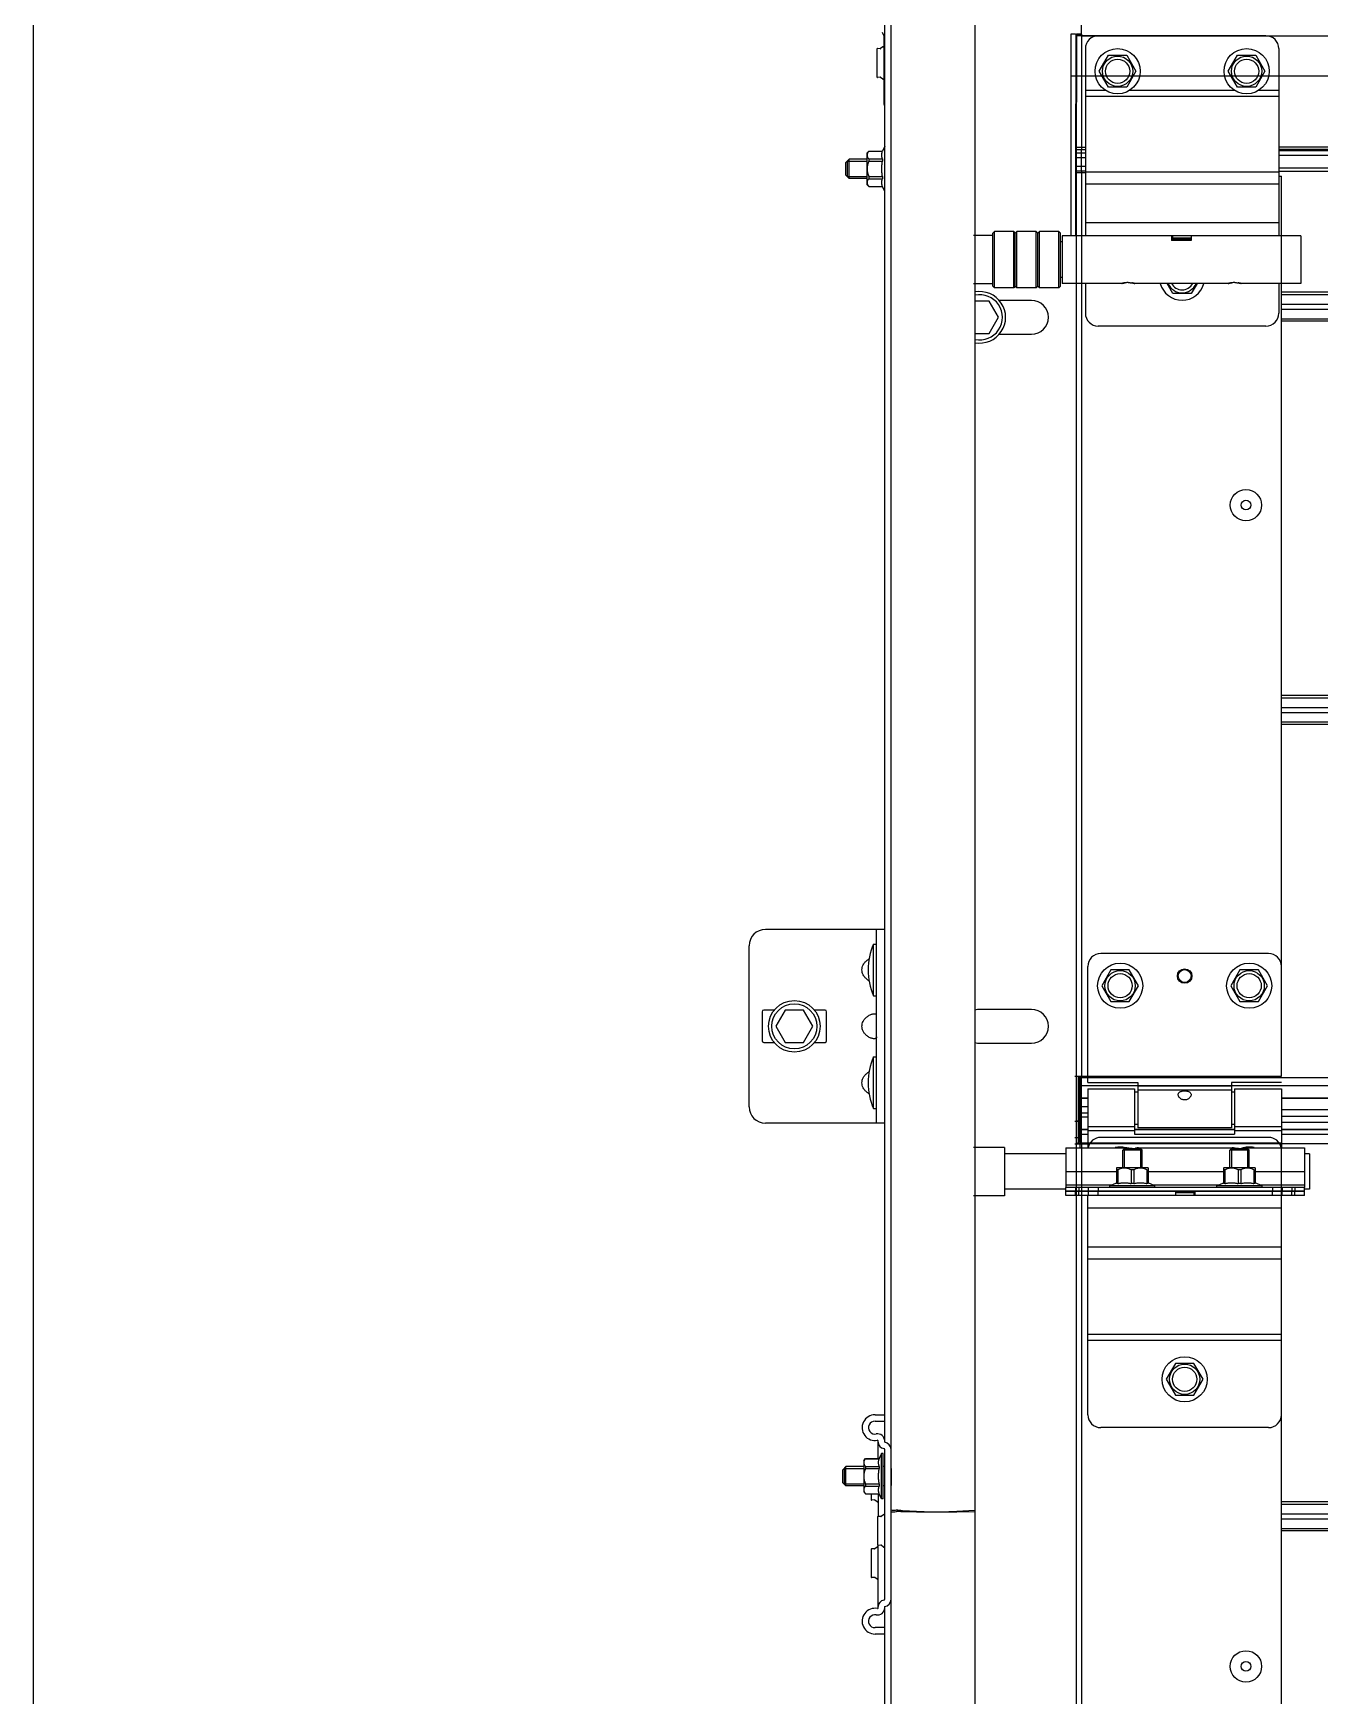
# Model space of a CAD drawing. Header units: millimetres. Extents: x 21899 to 38731, y -5425 to 3612.
# Drawn here: x 30976 to 31375, y -3323 to -2807 of the extents above; entities that cross this region are included whole.
import ezdxf

# ---------------------------------------------------------------- set-up
doc = ezdxf.new("R2010")
doc.units = ezdxf.units.MM

msp = doc.modelspace()

# ---------------------------------------------------------------- linework, layer by layer
at = {"color": 7, "linetype": 'Continuous'}
for p, q in [((30976.43, -2487.45), (30976.43, -4530.44)), ((31301.4, -2807.47), (31301.4, -2790.56)), ((31240.4, -3243.99), (31240.4, -2795.66)), ((31242.4, -5410.47), (31242.4, -2795.66)), ((31268.4, -2795.66), (31268.4, -5293.02)), ((31240.4, -2808.47), (31239.71, -2806.92)), ((31299.61, -2807.47), (31298.11, -2807.47)), ((31298.11, -2807.47), (31298.11, -2869.97)), ((31299.63, -2807.47), (31299.61, -2850.46)), ((31299.9, -2807.47), (31301.4, -2807.47)), ((31299.9, -2871.77), (31299.9, -2807.47)), ((31237.98, -2812.14), (31237.98, -2820.7)), ((31239, -2812.01), (31238.2, -2811.94)), ((31239.86, -2811.42), (31239.14, -2811.97)), ((31306.91, -2818.97), (31309.76, -2814.03)), ((31309.76, -2823.9), (31306.91, -2818.97)), ((31309.76, -2814.03), (31315.46, -2814.03)), ((31315.46, -2814.03), (31318.31, -2818.97)), ((31318.31, -2818.97), (31315.46, -2823.9)), ((31346.91, -2818.97), (31349.76, -2814.03)), ((31349.76, -2823.9), (31346.91, -2818.97)), ((31349.76, -2814.03), (31355.46, -2814.03)), ((31355.46, -2814.03), (31358.31, -2818.97)), ((31358.31, -2818.97), (31355.46, -2823.9)), ((31239, -2820.83), (31238.2, -2820.9)), ((31239.86, -2821.42), (31239.14, -2820.87)), ((32536.68, -2820.47), (31298.11, -2820.47)), ((31315.46, -2823.9), (31309.76, -2823.9)), ((31355.46, -2823.9), (31349.76, -2823.9)), ((31439.4, -2820.47), (31362.61, -2820.47)), ((31240.4, -2828.96), (31240.18, -2828.96)), ((31234.9, -2844.34), (31235.47, -2843.77)), ((31234.9, -2844.34), (31234.9, -2854.1)), ((31235.47, -2843.77), (31235.47, -2843.78)), ((31235.47, -2843.77), (31239.71, -2843.77)), ((31235.47, -2843.78), (31239.71, -2843.78)), ((31240.4, -2842.22), (31239.71, -2843.77)), ((31239.71, -2843.77), (31239.71, -2843.78)), ((31301.4, -2849.97), (31301.4, -2843.26)), ((31229.4, -2846.22), (31228.4, -2847.22)), ((31228.4, -2851.22), (31228.4, -2847.22)), ((31228.8, -2846.82), (31228.8, -2851.62)), ((31229.4, -2852.22), (31229.4, -2846.22)), ((31234.9, -2846.22), (31229.4, -2846.22)), ((31235.47, -2846.15), (31235.47, -2846.85)), ((31235.47, -2846.15), (31239.71, -2846.15)), ((31235.47, -2846.85), (31239.71, -2846.85)), ((31239.71, -2846.15), (31239.71, -2846.85)), ((31302.61, -2849.97), (31300.11, -2849.97)), ((31362.61, -2849.97), (31439.4, -2849.97)), ((31229.4, -2852.22), (31228.4, -2851.22)), ((31234.9, -2852.22), (31229.4, -2852.22)), ((31234.9, -2854.1), (31235.47, -2854.67)), ((31235.47, -2851.59), (31235.47, -2852.28)), ((31235.47, -2851.59), (31239.71, -2851.59)), ((31235.47, -2852.28), (31239.71, -2852.28)), ((31235.47, -2854.65), (31235.47, -2854.67)), ((31235.47, -2854.65), (31239.71, -2854.65)), ((31235.47, -2854.67), (31239.71, -2854.67)), ((31239.71, -2851.59), (31239.71, -2852.28)), ((31239.71, -2854.65), (31239.71, -2854.67)), ((31240.4, -2856.22), (31239.71, -2854.67)), ((31302.61, -2850.46), (31299.61, -2850.46)), ((31362.61, -2851.47), (31363.4, -2851.47)), ((31363.4, -2871.77), (31363.4, -2851.47)), ((31273.9, -2869.87), (31267.9, -2869.87)), ((31274.4, -2868.62), (31273.9, -2869.12)), ((31273.9, -2885.62), (31273.9, -2869.12)), ((31280.4, -2868.62), (31274.4, -2868.62)), ((31274.4, -2886.12), (31274.4, -2868.62)), ((31280.9, -2869.12), (31280.4, -2868.62)), ((31280.4, -2886.12), (31280.4, -2868.62)), ((31281.4, -2868.62), (31280.9, -2869.12)), ((31280.9, -2885.62), (31280.9, -2869.12)), ((31287.4, -2868.62), (31281.4, -2868.62)), ((31281.4, -2886.12), (31281.4, -2868.62)), ((31287.9, -2869.12), (31287.4, -2868.62)), ((31287.4, -2886.12), (31287.4, -2868.62)), ((31288.4, -2868.62), (31287.9, -2869.12)), ((31287.9, -2885.62), (31287.9, -2869.12)), ((31294.4, -2868.62), (31288.4, -2868.62)), ((31288.4, -2886.12), (31288.4, -2868.62)), ((31294.9, -2869.12), (31294.4, -2868.62)), ((31294.4, -2886.12), (31294.4, -2868.62)), ((31294.9, -2885.62), (31294.9, -2869.12)), ((31295.41, -2871.87), (31294.9, -2871.87)), ((31335.46, -2871.27), (31329.36, -2871.27)), ((31273.9, -2884.87), (31267.9, -2884.87)), ((31274.4, -2886.12), (31273.9, -2885.62)), ((31280.4, -2886.12), (31274.4, -2886.12)), ((31280.9, -2885.62), (31280.4, -2886.12)), ((31281.4, -2886.12), (31280.9, -2885.62)), ((31287.4, -2886.12), (31281.4, -2886.12)), ((31287.9, -2885.62), (31287.4, -2886.12)), ((31288.4, -2886.12), (31287.9, -2885.62)), ((31294.4, -2886.12), (31288.4, -2886.12)), ((31294.9, -2885.62), (31294.4, -2886.12)), ((31295.41, -2882.87), (31294.9, -2882.87)), ((31329.76, -2887.9), (31327.95, -2884.77)), ((31337.27, -2884.77), (31335.46, -2887.9)), ((31272.78, -2890.26), (31268.4, -2890.26)), ((31275.67, -2895.26), (31272.78, -2890.26)), ((31285.9, -2890.01), (31275.93, -2890.01)), ((31335.46, -2887.9), (31329.76, -2887.9)), ((31272.78, -2900.26), (31275.67, -2895.26)), ((31268.4, -2900.26), (31272.78, -2900.26)), ((31275.93, -2900.51), (31285.9, -2900.51)), ((31240.4, -3085.05), (31203.4, -3085.05)), ((31237.9, -3145.05), (31237.9, -3085.05)), ((31198.4, -3140.05), (31198.4, -3090.05)), ((31236.9, -3105.55), (31236.9, -3089.55)), ((31236.9, -3089.55), (31237.9, -3089.55)), ((31303.4, -3132.47), (31303.4, -3096.47)), ((31359.4, -3092.47), (31307.4, -3092.47)), ((31310.55, -3097.53), (31307.7, -3102.47)), ((31307.7, -3102.47), (31310.55, -3107.4)), ((31316.25, -3097.53), (31310.55, -3097.53)), ((31319.1, -3102.47), (31316.25, -3097.53)), ((31316.25, -3107.4), (31319.1, -3102.47)), ((31350.55, -3097.53), (31347.7, -3102.47)), ((31347.7, -3102.47), (31350.55, -3107.4)), ((31356.25, -3097.53), (31350.55, -3097.53)), ((31359.1, -3102.47), (31356.25, -3097.53)), ((31356.25, -3107.4), (31359.1, -3102.47)), ((31236.9, -3105.55), (31237.9, -3105.55)), ((31310.55, -3107.4), (31316.25, -3107.4)), ((31350.55, -3107.4), (31356.25, -3107.4)), ((31202.4, -3110.55), (31202.4, -3119.55)), ((31206.15, -3110.05), (31202.9, -3110.05)), ((31209.51, -3110.05), (31206.62, -3115.05)), ((31215.28, -3110.05), (31209.51, -3110.05)), ((31218.17, -3115.05), (31215.28, -3110.05)), ((31221.9, -3110.05), (31218.64, -3110.05)), ((31222.4, -3119.55), (31222.4, -3110.55)), ((31285.9, -3109.8), (31269.9, -3109.8)), ((31206.62, -3115.05), (31209.51, -3120.05)), ((31215.28, -3120.05), (31218.17, -3115.05)), ((31202.9, -3120.05), (31206.15, -3120.05)), ((31209.51, -3120.05), (31215.28, -3120.05)), ((31218.64, -3120.05), (31221.9, -3120.05)), ((31269.9, -3120.3), (31285.9, -3120.3)), ((31236.9, -3140.55), (31236.9, -3124.55)), ((31236.9, -3124.55), (31237.9, -3124.55)), ((31299.4, -3130.47), (31303.4, -3130.47)), ((31300.9, -3151.1), (31300.9, -3130.47)), ((31300.9, -3130.47), (31300.9, -3151.1)), ((31301.4, -3151.23), (31301.4, -3130.47)), ((31301.4, -3151.23), (31301.4, -3130.47)), ((31301.4, -3151.47), (31301.4, -3130.47)), ((31303.4, -3132.47), (31318.9, -3132.47)), ((31318.9, -3132.47), (31318.9, -3146.47)), ((31347.9, -3132.47), (31347.9, -3146.47)), ((31363.4, -3132.47), (31347.9, -3132.47)), ((31303.4, -3137.42), (31301.4, -3137.42)), ((31303.4, -3134.47), (31303.4, -3152.67)), ((31303.4, -3134.47), (31317.9, -3134.47)), ((31317.9, -3134.47), (31317.9, -3148.47)), ((31318.9, -3135.47), (31317.9, -3135.47)), ((31348.9, -3135.47), (31347.9, -3135.47)), ((31348.9, -3134.47), (31348.9, -3148.47)), ((31348.9, -3134.47), (31363.4, -3134.47)), ((31363.4, -3134.47), (31363.4, -3152.67)), ((31441.09, -3137.42), (31363.4, -3137.42)), ((31236.9, -3140.55), (31237.9, -3140.55)), ((31303.4, -3141.97), (31301.4, -3141.97)), ((31441.09, -3142.97), (31363.4, -3142.97)), ((31240.4, -3145.05), (31203.4, -3145.05)), ((31299.4, -3144.47), (31300.4, -3144.47)), ((31300.9, -3144.47), (31299.9, -3144.47)), ((31300.9, -3144.47), (31299.9, -3144.47)), ((31303.4, -3147.05), (31301.4, -3147.05)), ((31318.9, -3145.47), (31317.9, -3145.47)), ((31348.9, -3147.05), (31317.9, -3147.05)), ((31317.9, -3148.47), (31348.9, -3148.47)), ((31347.9, -3146.47), (31318.9, -3146.47)), ((31348.9, -3145.47), (31347.9, -3145.47)), ((31441.09, -3147.05), (31363.4, -3147.05)), ((31277.6, -3152.57), (31267.9, -3152.57)), ((31277.6, -3152.57), (31277.6, -3167.57)), ((31299.4, -3149.47), (31300.4, -3149.47)), ((31299.4, -3151.47), (31303.4, -3151.47)), ((31363.4, -3151.23), (31301.4, -3151.23)), ((31363.4, -3151.23), (31301.4, -3151.23)), ((31314.2, -3153.47), (31314.55, -3153.11)), ((31314.2, -3158.97), (31314.2, -3153.47)), ((31320.2, -3153.47), (31314.2, -3153.47)), ((31319.84, -3153.11), (31314.55, -3153.11)), ((31320.2, -3153.47), (31319.84, -3153.11)), ((31320.2, -3158.97), (31320.2, -3153.47)), ((31347.4, -3153.47), (31347.75, -3153.11)), ((31347.4, -3158.97), (31347.4, -3153.47)), ((31353.4, -3153.47), (31347.4, -3153.47)), ((31353.04, -3153.11), (31347.75, -3153.11)), ((31353.4, -3153.47), (31353.04, -3153.11)), ((31353.4, -3158.97), (31353.4, -3153.47)), ((31363.4, -3151.23), (31363.4, -3151.47)), ((31363.4, -3151.23), (31363.4, -3151.47)), ((31296.6, -3154.57), (31277.6, -3154.57)), ((31312.32, -3158.97), (31312.28, -3159)), ((31312.29, -3159), (31312.29, -3163.79)), ((31322.08, -3158.97), (31312.32, -3158.97)), ((31322.08, -3158.97), (31322.11, -3159)), ((31322.1, -3159), (31322.1, -3163.79)), ((31345.52, -3158.97), (31345.48, -3159)), ((31345.49, -3159), (31345.49, -3163.79)), ((31355.28, -3158.97), (31345.52, -3158.97)), ((31355.28, -3158.97), (31355.31, -3159)), ((31355.3, -3159), (31355.3, -3163.79)), ((31372.1, -3154.57), (31370.6, -3154.57)), ((31372.1, -3154.57), (31372.1, -3165.57)), ((31310.2, -3164.47), (31312.29, -3163.55)), ((31310.2, -3164.97), (31310.2, -3164.47)), ((31324.2, -3164.47), (31310.2, -3164.47)), ((31312.69, -3159.54), (31312.29, -3159.54)), ((31312.69, -3163.79), (31312.29, -3163.79)), ((31312.69, -3159.54), (31312.69, -3163.79)), ((31316.79, -3159.54), (31316.79, -3163.79)), ((31317.6, -3159.54), (31316.79, -3159.54)), ((31317.6, -3163.79), (31316.79, -3163.79)), ((31317.6, -3159.54), (31317.6, -3163.79)), ((31321.7, -3159.54), (31321.7, -3163.79)), ((31321.7, -3159.54), (31322.1, -3159.54)), ((31322.1, -3163.79), (31321.7, -3163.79)), ((31324.2, -3164.47), (31322.1, -3163.55)), ((31324.2, -3164.97), (31324.2, -3164.47)), ((31343.4, -3164.47), (31345.49, -3163.55)), ((31343.4, -3164.97), (31343.4, -3164.47)), ((31357.4, -3164.47), (31343.4, -3164.47)), ((31345.89, -3159.54), (31345.49, -3159.54)), ((31345.89, -3163.79), (31345.49, -3163.79)), ((31345.89, -3159.54), (31345.89, -3163.79)), ((31349.99, -3159.54), (31349.99, -3163.79)), ((31350.8, -3159.54), (31349.99, -3159.54)), ((31350.8, -3163.79), (31349.99, -3163.79)), ((31350.8, -3159.54), (31350.8, -3163.79)), ((31354.9, -3159.54), (31354.9, -3163.79)), ((31354.9, -3159.54), (31355.3, -3159.54)), ((31355.3, -3163.79), (31354.9, -3163.79)), ((31357.4, -3164.47), (31355.3, -3163.55)), ((31357.4, -3164.97), (31357.4, -3164.47)), ((31277.6, -3167.57), (31267.9, -3167.57)), ((31296.6, -3165.57), (31277.6, -3165.57)), ((31296.6, -3167.47), (31296.6, -3164.97)), ((31370.6, -3166.17), (31296.6, -3166.17)), ((31330.55, -3166.27), (31296.6, -3166.27)), ((31303.6, -3166.17), (31303.6, -3164.97)), ((31303.6, -3167.47), (31303.6, -3166.27)), ((31314.2, -3166.27), (31314.2, -3166.17)), ((31320.2, -3166.27), (31320.2, -3166.17)), ((31330.55, -3166.27), (31330.55, -3166.17)), ((31336.65, -3167.47), (31336.65, -3166.17)), ((31370.6, -3166.27), (31336.65, -3166.27)), ((31347.4, -3166.27), (31347.4, -3166.17)), ((31353.4, -3166.27), (31353.4, -3166.17)), ((31363.6, -3164.97), (31363.6, -3166.17)), ((31363.6, -3167.47), (31363.6, -3166.27)), ((31370.6, -3167.47), (31370.6, -3164.97)), ((31372.1, -3165.57), (31370.6, -3165.57)), ((31330.55, -3219.53), (31327.7, -3224.47)), ((31336.25, -3219.53), (31330.55, -3219.53)), ((31339.1, -3224.47), (31336.25, -3219.53)), ((31327.7, -3224.47), (31330.55, -3229.4)), ((31336.25, -3229.4), (31339.1, -3224.47)), ((31330.55, -3229.4), (31336.25, -3229.4)), ((31237.4, -3237.47), (31240.4, -3237.47)), ((31228.4, -3251.53), (31227.4, -3252.53)), ((31228.4, -3257.53), (31228.4, -3251.53)), ((31233.9, -3251.53), (31228.4, -3251.53)), ((31233.9, -3249.65), (31234.47, -3249.08)), ((31233.9, -3249.65), (31233.9, -3259.41)), ((31234.47, -3249.08), (31234.47, -3249.09)), ((31234.47, -3249.08), (31238.71, -3249.08)), ((31234.47, -3249.09), (31238.71, -3249.09)), ((31234.47, -3251.46), (31234.47, -3252.16)), ((31234.47, -3251.46), (31238.71, -3251.46)), ((31239.4, -3247.53), (31238.71, -3249.08)), ((31238.71, -3249.08), (31238.71, -3249.09)), ((31238.71, -3251.46), (31238.71, -3252.16)), ((31239.4, -3261.53), (31239.4, -3247.53)), ((31239.9, -3247.53), (31239.4, -3247.53)), ((31239.9, -3261.53), (31239.9, -3247.53)), ((31240.4, -3251.53), (31239.9, -3251.53)), ((31227.4, -3256.53), (31227.4, -3252.53)), ((31228.4, -3257.53), (31227.4, -3256.53)), ((31227.8, -3252.13), (31227.8, -3256.93)), ((31234.47, -3252.16), (31238.71, -3252.16)), ((31234.47, -3256.89), (31234.47, -3257.59)), ((31234.47, -3256.89), (31238.71, -3256.89)), ((31238.71, -3256.89), (31238.71, -3257.59)), ((31233.9, -3257.53), (31228.4, -3257.53)), ((31233.9, -3259.41), (31234.47, -3259.98)), ((31234.47, -3257.59), (31238.71, -3257.59)), ((31234.47, -3259.96), (31234.47, -3259.98)), ((31234.47, -3259.96), (31238.71, -3259.96)), ((31234.47, -3259.98), (31238.71, -3259.98)), ((31236.2, -3259.98), (31236.2, -3261.75)), ((31237.22, -3261.87), (31236.41, -3261.95)), ((31238.07, -3262.47), (31237.36, -3261.92)), ((31238.71, -3259.96), (31238.71, -3259.98)), ((31239.4, -3261.53), (31238.71, -3259.98)), ((31239.9, -3261.53), (31239.4, -3261.53)), ((31240.4, -3257.53), (31239.9, -3257.53)), ((31238.2, -3267.19), (31238.2, -3275.75)), ((31239.22, -3267.06), (31238.41, -3266.99)), ((31240.07, -3266.47), (31239.36, -3267.02)), ((31244.4, -3265.12), (31244.4, -3265.42)), ((31250.27, -3265.51), (31245.91, -3265.24)), ((31250.27, -3265.62), (31245.91, -3265.55)), ((31268.4, -3265.11), (31262.74, -3265.5)), ((31268.4, -3265.52), (31262.74, -3265.62)), ((31236.2, -3277.19), (31236.2, -3285.75)), ((31237.22, -3277.06), (31236.41, -3276.99)), ((31238.07, -3276.47), (31237.36, -3277.02)), ((31239.22, -3275.87), (31238.41, -3275.95)), ((31240.07, -3276.47), (31239.36, -3275.92)), ((31237.22, -3285.87), (31236.41, -3285.95)), ((31238.07, -3286.47), (31237.36, -3285.92)), ((31240.4, -5410.47), (31240.4, -3294.95)), ((31240.4, -3301.47), (31237.4, -3301.47))]:
    msp.add_line(p, q, dxfattribs=at)
at = {"color": 3, "linetype": 'Continuous'}
for p, q in [((31240.18, -2807.97), (31240.18, -2828.96)), ((31299.61, -2807.47), (31299.9, -2807.47)), ((31299.9, -2859.23), (31299.9, -2807.47)), ((31301.4, -2807.47), (31299.9, -2807.47)), ((31299.9, -2807.47), (31299.9, -2828.47)), ((31301.4, -2807.47), (31301.4, -2843.26)), ((31358.61, -2807.97), (31306.61, -2807.97)), ((31302.61, -2811.97), (31302.61, -2869.97)), ((31362.61, -2811.97), (31362.61, -2869.97)), ((31300.11, -2828.47), (31299.9, -2828.47)), ((31301.4, -2849.97), (31301.4, -2851.47)), ((31362.61, -2851.47), (31363.4, -2851.47)), ((31363.4, -2859.23), (31363.4, -2851.47)), ((31299.9, -4233.21), (31299.9, -2859.23)), ((31363.4, -3130.47), (31363.4, -2859.23)), ((31369.41, -2869.97), (31295.41, -2869.97)), ((31295.41, -2869.97), (31295.41, -2884.77)), ((31329.36, -2869.97), (31329.36, -2871.42)), ((31329.76, -2871.17), (31329.76, -2869.97)), ((31335.46, -2869.97), (31335.46, -2871.42)), ((31369.41, -2869.97), (31369.41, -2884.77)), ((31335.46, -2871.42), (31329.36, -2871.42)), ((31335.46, -2871.17), (31329.76, -2871.17)), ((31313.91, -2884.77), (31295.41, -2884.77)), ((31302.61, -2884.77), (31302.61, -2893.97)), ((31346.91, -2884.77), (31317.91, -2884.77)), ((31369.41, -2884.77), (31350.91, -2884.77)), ((31362.61, -2884.77), (31362.61, -2893.97)), ((31358.61, -2897.97), (31306.61, -2897.97)), ((31299.9, -3130.47), (31363.4, -3130.47)), ((31299.9, -3130.47), (31363.4, -3130.47)), ((31300.4, -3130.47), (31300.4, -3151.47)), ((31301.4, -3137.47), (31300.4, -3137.47)), ((31296.6, -3152.67), (31296.6, -3164.97)), ((31296.6, -3152.67), (31315.1, -3152.67)), ((31363.4, -3151.47), (31301.4, -3151.47)), ((31363.4, -3151.47), (31301.4, -3151.47)), ((31359.4, -3149.47), (31307.4, -3149.47)), ((31319.1, -3152.67), (31348.1, -3152.67)), ((31352.1, -3152.67), (31370.6, -3152.67)), ((31363.4, -3630.47), (31363.4, -3151.47)), ((31370.6, -3152.67), (31370.6, -3164.97)), ((31370.6, -3164.97), (31296.6, -3164.97)), ((31303.3, -3167.47), (31296.6, -3167.47)), ((31303.4, -3235.47), (31303.4, -3167.47)), ((31370.6, -3167.47), (31303.4, -3167.47)), ((31330.55, -3166.27), (31330.55, -3167.47)), ((31336.25, -3166.27), (31330.55, -3166.27)), ((31336.25, -3166.27), (31336.25, -3167.47)), ((31363.4, -3235.47), (31363.4, -3167.47)), ((31237.4, -3235.47), (31240.4, -3235.47)), ((31359.4, -3239.47), (31307.4, -3239.47)), ((31238.4, -3249.08), (31238.4, -3243.59)), ((31240.4, -3292.67), (31240.4, -3246.27)), ((31238.4, -3259.98), (31238.4, -3266.99)), ((31238.4, -3295.34), (31238.4, -3275.95)), ((31240.4, -3303.47), (31237.4, -3303.47))]:
    msp.add_line(p, q, dxfattribs=at)
at = {"color": 9, "linetype": 'Continuous'}
for p, q in [((31306.61, -2807.97), (31300.11, -2807.97)), ((31301.4, -2807.97), (31439.4, -2807.97)), ((31309.04, -2824.97), (31302.61, -2824.97)), ((31362.61, -2826.83), (31302.61, -2826.83)), ((31349.04, -2824.97), (31316.17, -2824.97)), ((31362.61, -2824.97), (31356.17, -2824.97)), ((31300.11, -2842.55), (31302.61, -2842.55)), ((31300.11, -2843.26), (31302.61, -2843.26)), ((31302.61, -2844.38), (31300.11, -2844.38)), ((31439.4, -2842.55), (31362.61, -2842.55)), ((31439.4, -2843.26), (31362.61, -2843.26)), ((31362.61, -2843.58), (31439.4, -2843.58)), ((31302.61, -2845.8), (31300.11, -2845.8)), ((31302.61, -2848.47), (31300.11, -2848.47)), ((31362.61, -2845), (31439.4, -2845)), ((31362.61, -2848.87), (31439.4, -2848.87)), ((31299.61, -2850.46), (31299.61, -2869.97)), ((31301.4, -2851.47), (31301.4, -2859.23)), ((31301.4, -2851.47), (31301.4, -2871.77)), ((31362.61, -2850.24), (31302.61, -2850.24)), ((31362.61, -2853.97), (31302.61, -2853.97)), ((31301.4, -2859.23), (31301.4, -3130.47)), ((31362.61, -2865.97), (31302.61, -2865.97)), ((31335.46, -2870.74), (31329.76, -2870.74)), ((31439.4, -2887.45), (31363.4, -2887.45)), ((31363.4, -2888.22), (31439.4, -2888.22)), ((31363.4, -2891.19), (31439.4, -2891.19)), ((31363.4, -2892.74), (31439.4, -2892.74)), ((31363.4, -2895.71), (31439.4, -2895.71)), ((31439.4, -2896.49), (31363.4, -2896.49)), ((31441.09, -3012.45), (31363.4, -3012.45)), ((31363.4, -3013.22), (31441.09, -3013.22)), ((31363.4, -3016.19), (31441.09, -3016.19)), ((31363.4, -3017.74), (31441.09, -3017.74)), ((31363.4, -3020.71), (31441.09, -3020.71)), ((31441.09, -3021.49), (31363.4, -3021.49)), ((31441.09, -3131.04), (31301.4, -3131.04)), ((31303.4, -3131.04), (31301.4, -3131.04)), ((31441.09, -3133.48), (31301.4, -3133.48)), ((31300.9, -3137.47), (31300.9, -3152.67)), ((31303.4, -3137.32), (31301.4, -3137.32)), ((31347.9, -3133.63), (31318.9, -3133.63)), ((31347.9, -3134.85), (31318.9, -3134.85)), ((31441.09, -3137.32), (31363.4, -3137.32)), ((31303.4, -3139.97), (31301.4, -3139.97)), ((31301.4, -3143.15), (31303.4, -3143.15)), ((31441.09, -3140.97), (31363.4, -3140.97)), ((31301.4, -3147.08), (31303.4, -3147.08)), ((31301.4, -3148.46), (31303.4, -3148.46)), ((31303.4, -3146.09), (31317.9, -3146.09)), ((31303.4, -3147.31), (31317.9, -3147.31)), ((31317.9, -3147.08), (31348.9, -3147.08)), ((31317.9, -3148.46), (31348.9, -3148.46)), ((31348.9, -3146.09), (31363.4, -3146.09)), ((31348.9, -3147.31), (31363.4, -3147.31)), ((31363.4, -3144.75), (31441.09, -3144.75)), ((31363.4, -3147.08), (31441.09, -3147.08)), ((31363.4, -3148.46), (31441.09, -3148.46)), ((31301.4, -3151.38), (31303.4, -3151.38)), ((31301.4, -3151.47), (31301.4, -3630.47)), ((31363.4, -3151.38), (31441.09, -3151.38)), ((31296.6, -3160.07), (31312.29, -3160.07)), ((31296.6, -3164.17), (31310.88, -3164.17)), ((31322.1, -3160.07), (31345.49, -3160.07)), ((31323.51, -3164.17), (31344.08, -3164.17)), ((31355.3, -3160.07), (31370.6, -3160.07)), ((31356.71, -3164.17), (31370.6, -3164.17)), ((31299.6, -3164.97), (31299.6, -3166.17)), ((31299.6, -3167.47), (31299.6, -3166.27)), ((31300.6, -3164.97), (31300.6, -3166.17)), ((31300.6, -3167.47), (31300.6, -3166.27)), ((31306.6, -3164.97), (31306.6, -3166.17)), ((31306.6, -3167.47), (31306.6, -3166.27)), ((31336.25, -3166.69), (31330.55, -3166.69)), ((31360.6, -3164.97), (31360.6, -3166.17)), ((31360.6, -3167.47), (31360.6, -3166.27)), ((31366.6, -3164.97), (31366.6, -3166.17)), ((31366.6, -3167.47), (31366.6, -3166.27)), ((31367.6, -3164.97), (31367.6, -3166.17)), ((31367.6, -3167.47), (31367.6, -3166.27)), ((31363.4, -3171.47), (31303.4, -3171.47)), ((31363.4, -3183.47), (31303.4, -3183.47)), ((31363.4, -3187.21), (31303.4, -3187.21)), ((31363.4, -3210.6), (31303.4, -3210.6)), ((31363.4, -3212.47), (31303.4, -3212.47)), ((31441.09, -3262.45), (31363.4, -3262.45)), ((31363.4, -3263.22), (31441.09, -3263.22)), ((31363.4, -3266.19), (31441.09, -3266.19)), ((31363.4, -3267.74), (31441.09, -3267.74)), ((31363.4, -3270.71), (31441.09, -3270.71)), ((31441.09, -3271.49), (31363.4, -3271.49))]:
    msp.add_line(p, q, dxfattribs=at)
at = {"color": 2, "linetype": 'Continuous'}
for p, q in [((31228.8, -2846.82), (31234.9, -2846.82)), ((31228.8, -2851.62), (31234.9, -2851.62)), ((31314.7, -3153.11), (31314.7, -3158.97)), ((31319.7, -3153.11), (31319.7, -3158.97)), ((31347.9, -3153.11), (31347.9, -3158.97)), ((31352.9, -3153.11), (31352.9, -3158.97)), ((31314.7, -3166.17), (31314.7, -3166.27)), ((31319.7, -3166.17), (31319.7, -3166.27)), ((31347.9, -3166.17), (31347.9, -3166.27)), ((31352.9, -3166.17), (31352.9, -3166.27)), ((31227.8, -3252.13), (31233.9, -3252.13)), ((31227.8, -3256.93), (31233.9, -3256.93))]:
    msp.add_line(p, q, dxfattribs=at)
at = {"color": 7, "linetype": 'Continuous'}
for centre, radius in [((31312.61, -2818.97), 7), ((31352.61, -2818.97), 7), ((31312.61, -2818.97), 3.75), ((31352.61, -2818.97), 3.75), ((31352.4, -2953.47), 4.85), ((31352.4, -2953.47), 1.5), ((31313.4, -3102.47), 7), ((31333.4, -3099.47), 2), ((31353.4, -3102.47), 7), ((31313.4, -3102.47), 3.75), ((31353.4, -3102.47), 3.75), ((31212.4, -3115.05), 8), ((31212.4, -3115.05), 7), ((31333.4, -3224.47), 7), ((31333.4, -3224.47), 3.75), ((31352.4, -3313.47), 4.85), ((31352.4, -3313.47), 1.5)]:
    msp.add_circle(centre, radius, dxfattribs=at)
at = {"color": 9, "linetype": 'Continuous'}
for centre in [(31312.61, -2818.97), (31352.61, -2818.97), (31313.4, -3102.47), (31353.4, -3102.47), (31333.4, -3224.47)]:
    msp.add_circle(centre, 4.7, dxfattribs=at)
at = {"color": 3, "linetype": 'Continuous'}
msp.add_circle((31333.4, -3099.47), 2.25, dxfattribs=at)
for centre, radius, start, end in [((31306.61, -2811.97), 4, 90, 180), ((31358.61, -2811.97), 4, 0, 90), ((31306.61, -2893.97), 4, 180, 270), ((31358.61, -2893.97), 4, 270, 0), ((31307.4, -3153.47), 4, 90, 168.4498), ((31359.4, -3153.47), 4, 11.5502, 90), ((31237.4, -3239.47), 4, 90, 280.9806), ((31307.4, -3235.47), 4, 180, 270), ((31359.4, -3235.47), 4, 270, 0), ((31238.2, -3243.59), 0.2, 0, 100.9806), ((31240.4, -3243.99), 2, 180, 262.5053), ((31240.1, -3246.27), 0.3, 0, 82.5053), ((31240.4, -3294.95), 2, 97.4947, 180), ((31240.1, -3292.67), 0.3, 277.4947, 0), ((31237.4, -3299.47), 4, 79.0194, 270), ((31238.2, -3295.34), 0.2, 259.0194, 0)]:
    msp.add_arc(centre, radius, start, end, dxfattribs=at)
at = {"color": 7, "linetype": 'Continuous'}
for centre, radius, start, end in [((31238.18, -2812.14), 0.2, 84.8056, 180), ((31239.02, -2811.81), 0.2, 264.8056, 307.6942), ((31239.98, -2811.58), 0.2, 0, 127.6942), ((31238.18, -2820.7), 0.2, 180, 275.1944), ((31239.02, -2821.02), 0.2, 52.3058, 95.1944), ((31239.98, -2821.26), 0.2, 232.3058, 0), ((31332.61, -2882.97), 7, 194.9402, 345.0598), ((31332.61, -2882.97), 3.75, 208.7382, 331.2618), ((31269.9, -2895.26), 8, 259.193, 100.807), ((31269.9, -2895.26), 7, 257.626, 102.374), ((31285.9, -2895.26), 5.25, 270, 90), ((31203.4, -3090.05), 5, 90, 180), ((31255.51, -3097.55), 20.26, 156.7411, 203.2589), ((31307.4, -3096.47), 4, 90, 180), ((31359.4, -3096.47), 4, 0, 90), ((31202.9, -3110.55), 0.5, 90, 180), ((31221.9, -3110.55), 0.5, 0, 90), ((31269.9, -3115.05), 5.25, 90, 106.6647), ((31285.9, -3115.05), 5.25, 270, 90), ((31202.9, -3119.55), 0.5, 180, 270), ((31221.9, -3119.55), 0.5, 270, 0), ((31269.9, -3115.05), 5.25, 253.3353, 270), ((31255.51, -3132.55), 20.26, 156.7411, 203.2589), ((31203.4, -3140.05), 5, 180, 270), ((31313.4, -3159.47), 7, 75.9631, 102.9948), ((31353.4, -3159.47), 7, 77.0052, 109.3732), ((31237.4, -3239.47), 2, 90, 280.9806), ((31238.2, -3243.59), 2.2, 0, 100.9806), ((31240.1, -3246.27), 2.3, 0, 82.5053), ((31236.4, -3261.75), 0.2, 180, 275.1944), ((31237.24, -3262.07), 0.2, 52.3058, 95.1944), ((31238.2, -3262.31), 0.2, 232.3058, 0), ((31238.4, -3267.19), 0.2, 84.8056, 180), ((31239.24, -3266.86), 0.2, 264.8056, 307.6942), ((31240.2, -3266.62), 0.2, 0, 127.6942), ((31236.4, -3277.19), 0.2, 84.8056, 180), ((31237.24, -3276.86), 0.2, 264.8056, 307.6942), ((31238.2, -3276.62), 0.2, 0, 127.6942), ((31238.4, -3275.75), 0.2, 180, 275.1944), ((31239.24, -3276.07), 0.2, 52.3058, 95.1944), ((31240.2, -3276.31), 0.2, 232.3058, 0), ((31236.4, -3285.75), 0.2, 180, 275.1944), ((31237.24, -3286.07), 0.2, 52.3058, 95.1944), ((31238.2, -3286.31), 0.2, 232.3058, 0), ((31240.1, -3292.67), 2.3, 277.4947, 0), ((31237.4, -3299.47), 2, 79.0194, 270), ((31238.2, -3295.34), 2.2, 259.0194, 0)]:
    msp.add_arc(centre, radius, start, end, dxfattribs=at)
at = {"color": 9, "linetype": 'Continuous'}
msp.add_arc((31332.61, -2882.97), 4.7, 202.5526, 337.4474, dxfattribs=at)
at = {"color": 3, "linetype": 'Continuous'}
for points, start_tangent, end_tangent in [([(31240.18, -2828.96), (31240.21, -2829.29), (31240.3, -2829.61), (31240.39, -2829.8)], (0, -0.087843), (0.040553, -0.078052)), ([(31315.14, -2884.53), (31314.98, -2884.55), (31314.77, -2884.58), (31314.58, -2884.61), (31314.41, -2884.65), (31314.26, -2884.68), (31314.14, -2884.71), (31314.04, -2884.73), (31313.92, -2884.76), (31314.04, -2884.73), (31314.14, -2884.71), (31314.26, -2884.68), (31314.41, -2884.65), (31314.58, -2884.61), (31314.77, -2884.58), (31314.98, -2884.55)], (-0.994276, -0.106842), (0.991806, 0.127754)), ([(31314.04, -2884.73), (31313.92, -2884.76), (31314.04, -2884.73), (31314.08, -2884.72)], (-0.968529, -0.248901), (0.970087, 0.242758)), ([(31314.01, -2884.74), (31313.92, -2884.76)], (-0.967848, -0.251535), (-0.258533, 0.966003)), ([(31314.01, -2884.74), (31313.92, -2884.76)], (-0.967848, -0.251535), (-0.258533, 0.966003)), ([(31314.04, -2884.73), (31314.01, -2884.74)], (-0.968529, -0.248901), (-0.967848, -0.251535)), ([(31314.58, -2884.61), (31314.41, -2884.65), (31314.26, -2884.68)], (-0.9836, -0.180361), (-0.975434, -0.220291)), ([(31314.79, -2884.58), (31314.98, -2884.55)], (0.988177, 0.153317), (0.991806, 0.127754)), ([(31315.43, -2884.51), (31315.14, -2884.53)], (-0.997809, -0.066161), (-0.994276, -0.106842)), ([(31315.91, -2884.49), (31315.43, -2884.51)], (-1, 0.000114), (-0.997809, -0.066161)), ([(31315.91, -2884.49), (31316.38, -2884.51)], (1, 0.000125), (0.997809, -0.06616)), ([(31316.38, -2884.51), (31316.69, -2884.54)], (0.997809, -0.06616), (0.994049, -0.108934)), ([(31316.69, -2884.54), (31316.83, -2884.55)], (0.994049, -0.108934), (0.991814, -0.127691)), ([(31316.83, -2884.55), (31317.04, -2884.58), (31317.23, -2884.61), (31317.41, -2884.65), (31317.56, -2884.68), (31317.68, -2884.71), (31317.78, -2884.73), (31317.91, -2884.77), (31317.78, -2884.73), (31317.68, -2884.71), (31317.56, -2884.68), (31317.41, -2884.65), (31317.23, -2884.61), (31317.04, -2884.58)], (0.991814, -0.127691), (-0.987855, 0.155378)), ([(31317.23, -2884.61), (31317.41, -2884.65), (31317.56, -2884.68)], (0.983603, -0.180346), (0.975441, -0.220261)), ([(31317.78, -2884.73), (31317.83, -2884.75)], (0.968495, -0.249032), (0.967488, -0.252916)), ([(31317.83, -2884.75), (31317.91, -2884.77), (31317.89, -2884.76)], (0.967488, -0.252916), (-0.966761, 0.25568)), ([(31317.83, -2884.75), (31317.91, -2884.77)], (0.967488, -0.252916), (0.269211, 0.963081)), ([(31317.91, -2884.77), (31317.89, -2884.76)], (0.269295, 0.963058), (-0.966761, 0.25568)), ([(31348.14, -2884.53), (31347.98, -2884.55), (31347.77, -2884.58), (31347.58, -2884.61), (31347.41, -2884.65), (31347.26, -2884.68), (31347.14, -2884.71), (31347.04, -2884.73), (31346.92, -2884.76), (31347.04, -2884.73), (31347.14, -2884.71), (31347.26, -2884.68), (31347.41, -2884.65), (31347.58, -2884.61), (31347.77, -2884.58), (31347.98, -2884.55)], (-0.994276, -0.106842), (0.991806, 0.127754)), ([(31347.04, -2884.73), (31346.92, -2884.76), (31347.04, -2884.73), (31347.08, -2884.72)], (-0.968529, -0.248901), (0.970087, 0.242758)), ([(31347.01, -2884.74), (31346.92, -2884.76)], (-0.967848, -0.251535), (-0.258533, 0.966003)), ([(31347.01, -2884.74), (31346.92, -2884.76)], (-0.967848, -0.251535), (-0.258533, 0.966003)), ([(31347.04, -2884.73), (31347.01, -2884.74)], (-0.968529, -0.248901), (-0.967848, -0.251535)), ([(31347.58, -2884.61), (31347.41, -2884.65), (31347.26, -2884.68)], (-0.9836, -0.180361), (-0.975434, -0.220291)), ([(31347.79, -2884.58), (31347.98, -2884.55)], (0.988177, 0.153317), (0.991806, 0.127754)), ([(31348.43, -2884.51), (31348.14, -2884.53)], (-0.997809, -0.066161), (-0.994276, -0.106842)), ([(31348.91, -2884.49), (31348.43, -2884.51)], (-1, 0.000114), (-0.997809, -0.066161)), ([(31348.91, -2884.49), (31349.38, -2884.51)], (1, 0.000125), (0.997809, -0.06616)), ([(31349.38, -2884.51), (31349.69, -2884.54)], (0.997809, -0.06616), (0.994049, -0.108934)), ([(31349.69, -2884.54), (31349.83, -2884.55)], (0.994049, -0.108934), (0.991814, -0.127691)), ([(31349.83, -2884.55), (31350.04, -2884.58), (31350.23, -2884.61), (31350.41, -2884.65), (31350.56, -2884.68), (31350.68, -2884.71), (31350.78, -2884.73), (31350.91, -2884.77), (31350.78, -2884.73), (31350.68, -2884.71), (31350.56, -2884.68), (31350.41, -2884.65), (31350.23, -2884.61), (31350.04, -2884.58)], (0.991814, -0.127691), (-0.987855, 0.155378)), ([(31350.23, -2884.61), (31350.41, -2884.65), (31350.56, -2884.68)], (0.983603, -0.180346), (0.975441, -0.220261)), ([(31350.78, -2884.73), (31350.83, -2884.75)], (0.968495, -0.249032), (0.967488, -0.252916)), ([(31350.83, -2884.75), (31350.91, -2884.77), (31350.89, -2884.76)], (0.967488, -0.252916), (-0.966761, 0.25568)), ([(31350.83, -2884.75), (31350.91, -2884.77)], (0.967488, -0.252916), (0.269211, 0.963081)), ([(31350.91, -2884.77), (31350.89, -2884.76)], (0.269295, 0.963058), (-0.966761, 0.25568)), ([(31300.83, -3151.44), (31300.34, -3151.37), (31300.01, -3151.25), (31299.9, -3151.1)], (-0.99525, 0.097347), (0, 1)), ([(31300.83, -3151.44), (31300.34, -3151.37), (31300.01, -3151.25), (31299.9, -3151.1)], (-0.99525, 0.097347), (0, 1)), ([(31300.9, -3151.45), (31300.83, -3151.44)], (-0.996579, 0.082649), (-0.99525, 0.097347)), ([(31300.9, -3151.45), (31300.83, -3151.44)], (-0.996579, 0.082649), (-0.99525, 0.097347)), ([(31301.4, -3151.47), (31300.9, -3151.45)], (-1, 0), (-0.996579, 0.082649)), ([(31301.4, -3151.47), (31300.9, -3151.45)], (-1, 0), (-0.996579, 0.082649)), ([(31315.1, -3152.67), (31315.11, -3152.67)], (-0.269295, -0.963058), (0.966761, -0.25568)), ([(31315.18, -3152.69), (31315.1, -3152.67)], (-0.967488, 0.252916), (-0.269211, -0.963081)), ([(31316.17, -3152.88), (31315.96, -3152.85), (31315.77, -3152.82), (31315.6, -3152.79), (31315.45, -3152.75), (31315.32, -3152.73), (31315.23, -3152.7), (31315.1, -3152.67), (31315.23, -3152.7), (31315.32, -3152.73), (31315.45, -3152.75), (31315.6, -3152.79), (31315.77, -3152.82), (31315.96, -3152.85)], (-0.991814, 0.127691), (0.987855, -0.155378)), ([(31315.77, -3152.82), (31315.6, -3152.79), (31315.45, -3152.75), (31315.32, -3152.73), (31315.23, -3152.7), (31315.1, -3152.67), (31315.23, -3152.7), (31315.32, -3152.73), (31315.45, -3152.75), (31315.6, -3152.79), (31315.77, -3152.82), (31315.96, -3152.85)], (-0.983603, 0.180346), (0.987855, -0.155378)), ([(31315.77, -3152.82), (31315.6, -3152.79), (31315.45, -3152.75), (31315.32, -3152.73), (31315.23, -3152.7), (31315.1, -3152.67), (31315.23, -3152.7), (31315.32, -3152.73), (31315.45, -3152.75)], (-0.983603, 0.180346), (0.975429, -0.220316)), ([(31315.23, -3152.7), (31315.18, -3152.69)], (-0.968495, 0.249032), (-0.967488, 0.252916)), ([(31316.31, -3152.9), (31316.17, -3152.88)], (-0.994049, 0.108934), (-0.991814, 0.127691)), ([(31316.62, -3152.93), (31316.31, -3152.9)], (-0.997809, 0.06616), (-0.994049, 0.108934)), ([(31317.1, -3152.94), (31316.62, -3152.93)], (-1, -0.000125), (-0.997809, 0.06616)), ([(31317.1, -3152.94), (31317.57, -3152.93)], (1, -0.000114), (0.997809, 0.066161)), ([(31317.57, -3152.93), (31317.87, -3152.9)], (0.997809, 0.066161), (0.994276, 0.106842)), ([(31317.87, -3152.9), (31318.02, -3152.88), (31318.23, -3152.85), (31318.42, -3152.82), (31318.59, -3152.79), (31318.74, -3152.75), (31318.87, -3152.73), (31318.97, -3152.7), (31319.08, -3152.67), (31318.97, -3152.7), (31318.87, -3152.73), (31318.74, -3152.75), (31318.59, -3152.79), (31318.42, -3152.82), (31318.23, -3152.85), (31318.02, -3152.88)], (0.994276, 0.106842), (-0.991806, -0.127754)), ([(31318.22, -3152.86), (31318.02, -3152.88)], (-0.988177, -0.153317), (-0.991806, -0.127754)), ([(31318.97, -3152.7), (31319.08, -3152.67), (31318.97, -3152.7), (31318.93, -3152.71)], (0.968529, 0.248901), (-0.970087, -0.242758)), ([(31318.97, -3152.7), (31319, -3152.69)], (0.968529, 0.248901), (0.967848, 0.251535)), ([(31319, -3152.69), (31319.08, -3152.67)], (0.967848, 0.251535), (0.258533, -0.966003)), ([(31348.1, -3152.67), (31348.11, -3152.67)], (-0.269295, -0.963058), (0.966761, -0.25568)), ([(31348.18, -3152.69), (31348.1, -3152.67)], (-0.967488, 0.252916), (-0.269211, -0.963081)), ([(31349.17, -3152.88), (31348.96, -3152.85), (31348.77, -3152.82), (31348.6, -3152.79), (31348.45, -3152.75), (31348.32, -3152.73), (31348.23, -3152.7), (31348.1, -3152.67), (31348.23, -3152.7), (31348.32, -3152.73), (31348.45, -3152.75), (31348.6, -3152.79), (31348.77, -3152.82), (31348.96, -3152.85)], (-0.991814, 0.127691), (0.987855, -0.155378)), ([(31348.77, -3152.82), (31348.6, -3152.79), (31348.45, -3152.75), (31348.32, -3152.73), (31348.23, -3152.7), (31348.1, -3152.67), (31348.23, -3152.7), (31348.32, -3152.73), (31348.45, -3152.75), (31348.6, -3152.79), (31348.77, -3152.82), (31348.96, -3152.85)], (-0.983603, 0.180346), (0.987855, -0.155378)), ([(31348.77, -3152.82), (31348.6, -3152.79), (31348.45, -3152.75), (31348.32, -3152.73), (31348.23, -3152.7), (31348.1, -3152.67), (31348.23, -3152.7), (31348.32, -3152.73), (31348.45, -3152.75)], (-0.983603, 0.180346), (0.975429, -0.220316)), ([(31348.23, -3152.7), (31348.18, -3152.69)], (-0.968495, 0.249032), (-0.967488, 0.252916)), ([(31349.31, -3152.9), (31349.17, -3152.88)], (-0.994049, 0.108934), (-0.991814, 0.127691)), ([(31349.62, -3152.93), (31349.31, -3152.9)], (-0.997809, 0.06616), (-0.994049, 0.108934)), ([(31350.1, -3152.94), (31349.62, -3152.93)], (-1, -0.000125), (-0.997809, 0.06616)), ([(31350.1, -3152.94), (31350.57, -3152.93)], (1, -0.000114), (0.997809, 0.066161)), ([(31350.57, -3152.93), (31350.87, -3152.9)], (0.997809, 0.066161), (0.994276, 0.106842)), ([(31350.87, -3152.9), (31351.02, -3152.88), (31351.23, -3152.85), (31351.42, -3152.82), (31351.59, -3152.79), (31351.74, -3152.75), (31351.87, -3152.73), (31351.97, -3152.7), (31352.08, -3152.67), (31351.97, -3152.7), (31351.87, -3152.73), (31351.74, -3152.75), (31351.59, -3152.79), (31351.42, -3152.82), (31351.23, -3152.85), (31351.02, -3152.88)], (0.994276, 0.106842), (-0.991806, -0.127754)), ([(31351.22, -3152.86), (31351.02, -3152.88)], (-0.988177, -0.153317), (-0.991806, -0.127754)), ([(31351.97, -3152.7), (31352.08, -3152.67), (31351.97, -3152.7), (31351.93, -3152.71)], (0.968529, 0.248901), (-0.970087, -0.242758)), ([(31351.97, -3152.7), (31352, -3152.69)], (0.968529, 0.248901), (0.967848, 0.251535)), ([(31352, -3152.69), (31352.08, -3152.67)], (0.967848, 0.251535), (0.258533, -0.966003))]:
    msp.add_spline(points, degree=3, dxfattribs=dict(at, start_tangent=start_tangent, end_tangent=end_tangent))
at = {"color": 7, "linetype": 'Continuous'}
for points, start_tangent, end_tangent in [([(31235.47, -2843.78), (31235.25, -2844.06), (31235.09, -2844.33), (31234.98, -2844.59), (31234.93, -2844.84), (31234.93, -2845.09), (31234.98, -2845.35), (31235.09, -2845.61), (31235.25, -2845.87), (31235.47, -2846.15)], (-0.174378, -0.200659), (0.174378, -0.200659)), ([(31239.71, -2846.15), (31239.61, -2845.85), (31239.54, -2845.56), (31239.49, -2845.26), (31239.48, -2844.97), (31239.49, -2844.67), (31239.54, -2844.38), (31239.61, -2844.08), (31239.71, -2843.78)], (-0.086712, 0.226837), (0.086712, 0.226837)), ([(31235.47, -2846.85), (31235.25, -2847.41), (31235.09, -2847.94), (31234.98, -2848.45), (31234.93, -2848.96), (31234.93, -2849.47), (31234.98, -2849.98), (31235.09, -2850.5), (31235.25, -2851.03), (31235.47, -2851.59)], (-0.194943, -0.448649), (0.194943, -0.448649)), ([(31239.71, -2851.59), (31239.61, -2850.98), (31239.54, -2850.39), (31239.49, -2849.81), (31239.48, -2849.22), (31239.49, -2848.63), (31239.54, -2848.04), (31239.61, -2847.45), (31239.71, -2846.85)], (-0.08949, 0.468208), (0.08949, 0.468208)), ([(31235.47, -2852.28), (31235.25, -2852.56), (31235.09, -2852.83), (31234.98, -2853.09), (31234.93, -2853.34), (31234.93, -2853.6), (31234.98, -2853.85), (31235.09, -2854.11), (31235.25, -2854.37), (31235.47, -2854.65)], (-0.174378, -0.200659), (0.174378, -0.200659)), ([(31239.71, -2854.65), (31239.61, -2854.35), (31239.54, -2854.06), (31239.49, -2853.76), (31239.48, -2853.47), (31239.49, -2853.17), (31239.54, -2852.88), (31239.61, -2852.58), (31239.71, -2852.28)], (-0.086712, 0.226837), (0.086712, 0.226837)), ([(31235.4, -3100.85), (31234.55, -3100.17), (31233.95, -3099.45), (31233.57, -3098.69), (31233.38, -3097.94), (31233.38, -3097.17), (31233.57, -3096.41), (31233.95, -3095.65), (31234.55, -3094.93), (31235.4, -3094.25)], (-0.674512, 0.442515), (0.674512, 0.442515)), ([(31235.4, -3094.25), (31235.55, -3094.15)], (0.015475, 0.010152), (0.016055, 0.009245)), ([(31235.55, -3100.95), (31235.4, -3100.85)], (-0.016055, 0.009245), (-0.015475, 0.010152)), ([(31235.4, -3118.35), (31234.55, -3117.67), (31233.95, -3116.95), (31233.57, -3116.19), (31233.38, -3115.44), (31233.38, -3114.67), (31233.57, -3113.91), (31233.95, -3113.15), (31234.55, -3112.43), (31235.4, -3111.75)], (-0.674512, 0.442515), (0.674512, 0.442515)), ([(31235.4, -3111.75), (31235.86, -3111.5), (31236.33, -3111.33), (31236.77, -3111.23), (31237.16, -3111.2), (31237.48, -3111.23), (31237.72, -3111.33), (31237.85, -3111.5)], (0.222815, 0.146178), (0.108528, -0.245073)), ([(31237.85, -3118.6), (31237.72, -3118.77), (31237.48, -3118.87), (31237.16, -3118.9), (31236.77, -3118.87), (31236.33, -3118.77), (31235.86, -3118.6), (31235.4, -3118.35)], (-0.108524, -0.245076), (-0.222816, 0.146179)), ([(31237.9, -3118.35), (31237.85, -3118.6)], (0, -0.025732), (-0.010479, -0.023665)), ([(31235.4, -3135.85), (31234.55, -3135.17), (31233.95, -3134.45), (31233.57, -3133.69), (31233.38, -3132.94), (31233.38, -3132.17), (31233.57, -3131.41), (31233.95, -3130.65), (31234.55, -3129.93), (31235.4, -3129.25)], (-0.674512, 0.442515), (0.674512, 0.442515)), ([(31235.4, -3129.25), (31235.55, -3129.15)], (0.015475, 0.010152), (0.016055, 0.009245)), ([(31235.55, -3135.95), (31235.4, -3135.85)], (-0.016055, 0.009245), (-0.015475, 0.010152)), ([(31301.4, -3137.18), (31301.15, -3137.16), (31300.97, -3137.09), (31300.9, -3136.99)], (-1, 0), (0, 1)), ([(31301.4, -3137.18), (31301.15, -3137.16), (31300.97, -3137.09), (31300.9, -3136.99)], (-1, 0), (0, 1)), ([(31331.4, -3136.22), (31331.46, -3135.89), (31331.65, -3135.59), (31331.94, -3135.37), (31332.3, -3135.21), (31332.66, -3135.12), (31333.04, -3135.07), (31333.46, -3135.05), (31333.87, -3135.08), (31334.26, -3135.15), (31334.61, -3135.25), (31334.91, -3135.4), (31335.16, -3135.61), (31335.33, -3135.88), (31335.4, -3136.22)], (0, 1), (0, -1)), ([(31331.49, -3136.67), (31331.46, -3136.58), (31331.4, -3136.22)], (-0.374906, 0.927063), (0, 1)), ([(31335.3, -3136.68), (31335.16, -3136.94), (31334.89, -3137.27), (31334.55, -3137.54), (31334.18, -3137.73), (31333.79, -3137.84), (31333.36, -3137.88), (31332.93, -3137.83), (31332.53, -3137.7), (31332.17, -3137.49), (31331.86, -3137.23), (31331.62, -3136.93), (31331.49, -3136.67)], (-0.381296, -0.924453), (-0.374906, 0.927063)), ([(31335.4, -3136.22), (31335.34, -3136.57), (31335.3, -3136.68)], (0, -1), (-0.381296, -0.924453)), ([(31300.9, -3151.1), (31300.96, -3151.17), (31301.15, -3151.21), (31301.4, -3151.23)], (0, -1), (1, 0)), ([(31300.9, -3151.1), (31300.96, -3151.17), (31301.15, -3151.21), (31301.4, -3151.23)], (0, -1), (1, 0)), ([(31316.79, -3159.54), (31316.31, -3159.32), (31315.85, -3159.16), (31315.4, -3159.06), (31314.96, -3159), (31314.52, -3159), (31314.08, -3159.06), (31313.63, -3159.16), (31313.17, -3159.32), (31312.69, -3159.54)], (-0.893808, 0.44845), (-0.893808, -0.44845)), ([(31321.7, -3159.54), (31321.22, -3159.32), (31320.76, -3159.16), (31320.31, -3159.06), (31319.87, -3159), (31319.43, -3159), (31318.99, -3159.06), (31318.54, -3159.16), (31318.08, -3159.32), (31317.6, -3159.54)], (-0.893808, 0.44845), (-0.893808, -0.44845)), ([(31349.99, -3159.54), (31349.51, -3159.32), (31349.05, -3159.16), (31348.6, -3159.06), (31348.16, -3159), (31347.72, -3159), (31347.28, -3159.06), (31346.83, -3159.16), (31346.37, -3159.32), (31345.89, -3159.54)], (-0.893808, 0.44845), (-0.893808, -0.44845)), ([(31354.9, -3159.54), (31354.42, -3159.32), (31353.96, -3159.16), (31353.51, -3159.06), (31353.07, -3159), (31352.63, -3159), (31352.19, -3159.06), (31351.74, -3159.16), (31351.28, -3159.32), (31350.8, -3159.54)], (-0.893808, 0.44845), (-0.893808, -0.44845)), ([(31312.69, -3163.79), (31313.21, -3163.68), (31313.72, -3163.61), (31314.23, -3163.56), (31314.74, -3163.55), (31315.25, -3163.56), (31315.76, -3163.61), (31316.27, -3163.68), (31316.79, -3163.79)], (0.9765, 0.215516), (0.9765, -0.215516)), ([(31317.6, -3163.79), (31318.12, -3163.68), (31318.63, -3163.61), (31319.14, -3163.56), (31319.65, -3163.55), (31320.16, -3163.56), (31320.67, -3163.61), (31321.18, -3163.68), (31321.7, -3163.79)], (0.9765, 0.215516), (0.9765, -0.215516)), ([(31345.89, -3163.79), (31346.41, -3163.68), (31346.92, -3163.61), (31347.43, -3163.56), (31347.94, -3163.55), (31348.45, -3163.56), (31348.96, -3163.61), (31349.47, -3163.68), (31349.99, -3163.79)], (0.9765, 0.215516), (0.9765, -0.215516)), ([(31350.8, -3163.79), (31351.32, -3163.68), (31351.83, -3163.61), (31352.34, -3163.56), (31352.85, -3163.55), (31353.36, -3163.56), (31353.87, -3163.61), (31354.38, -3163.68), (31354.9, -3163.79)], (0.9765, 0.215516), (0.9765, -0.215516)), ([(31234.47, -3249.09), (31234.25, -3249.37), (31234.09, -3249.64), (31233.98, -3249.89), (31233.93, -3250.15), (31233.93, -3250.4), (31233.98, -3250.66), (31234.09, -3250.91), (31234.25, -3251.18), (31234.47, -3251.46)], (-0.174378, -0.200659), (0.174378, -0.200659)), ([(31238.71, -3251.46), (31238.61, -3251.16), (31238.54, -3250.86), (31238.49, -3250.57), (31238.48, -3250.27), (31238.49, -3249.98), (31238.54, -3249.69), (31238.61, -3249.39), (31238.71, -3249.09)], (-0.086712, 0.226837), (0.086712, 0.226837)), ([(31234.47, -3252.16), (31234.25, -3252.71), (31234.09, -3253.25), (31233.98, -3253.76), (31233.93, -3254.27), (31233.93, -3254.78), (31233.98, -3255.29), (31234.09, -3255.81), (31234.25, -3256.34), (31234.47, -3256.89)], (-0.194943, -0.448649), (0.194943, -0.448649)), ([(31238.71, -3256.89), (31238.61, -3256.29), (31238.54, -3255.7), (31238.49, -3255.11), (31238.48, -3254.53), (31238.49, -3253.94), (31238.54, -3253.35), (31238.61, -3252.76), (31238.71, -3252.16)], (-0.08949, 0.468208), (0.08949, 0.468208)), ([(31242.4, -3252.12), (31242.44, -3254.22), (31242.4, -3257.38)], (0, -0.526696), (0, -0.526696)), ([(31234.47, -3257.59), (31234.25, -3257.87), (31234.09, -3258.14), (31233.98, -3258.4), (31233.93, -3258.65), (31233.93, -3258.9), (31233.98, -3259.16), (31234.09, -3259.42), (31234.25, -3259.68), (31234.47, -3259.96)], (-0.174378, -0.200659), (0.174378, -0.200659)), ([(31238.71, -3259.96), (31238.61, -3259.66), (31238.54, -3259.37), (31238.49, -3259.07), (31238.48, -3258.78), (31238.49, -3258.48), (31238.54, -3258.19), (31238.61, -3257.89), (31238.71, -3257.59)], (-0.086712, 0.226837), (0.086712, 0.226837)), ([(31242.54, -3265.02), (31242.4, -3264.79)], (-0.023074, 0.015609), (-0.003865, 0.030622)), ([(31243.99, -3265.52), (31242.4, -3265.42)], (-0.203129, -0.034452), (0, 0.15981)), ([(31243.99, -3265.09), (31242.54, -3265.02)], (-0.154999, -0.006822), (-0.085171, 0.057615)), ([(31245.91, -3265.24), (31243.99, -3265.09)], (-0.191615, 0.011951), (-0.239854, -0.010557)), ([(31244.39, -3265.47), (31243.99, -3265.52)], (-0.037416, -0.002353), (-0.043059, -0.007303)), ([(31244.87, -3265.47), (31244.39, -3265.47)], (-0.044519, 0.002662), (-0.051269, -0.003224)), ([(31245.91, -3265.55), (31244.87, -3265.47)], (-0.111113, 0.00179), (-0.106579, 0.006374)), ([(31251.8, -3265.59), (31250.27, -3265.51)], (-0.153381, 0.005608), (-0.153173, 0.009554)), ([(31262.74, -3265.62), (31261.31, -3265.64), (31259.55, -3265.65), (31257.59, -3265.66), (31255.55, -3265.66), (31253.57, -3265.66), (31251.77, -3265.64), (31250.27, -3265.62)], (-1.247449, -0.021987), (-1.247481, 0.0201)), ([(31252.99, -3265.62), (31251.8, -3265.59)], (-0.119132, 0.002849), (-0.119082, 0.004354)), ([(31253.1, -3265.63), (31252.99, -3265.62)], (-0.010301, 0.000238), (-0.010301, 0.000246)), ([(31259.59, -3265.63), (31256.57, -3265.66), (31253.1, -3265.63)], (-0.649877, -0.014652), (-0.649882, 0.015025)), ([(31260.01, -3265.62), (31259.59, -3265.63)], (-0.041927, -0.00108), (-0.041928, -0.000945)), ([(31261.16, -3265.58), (31260.01, -3265.62)], (-0.11421, -0.00438), (-0.114259, -0.002945)), ([(31262.74, -3265.5), (31261.16, -3265.58)], (-0.158645, -0.010824), (-0.158915, -0.006094))]:
    msp.add_spline(points, degree=3, dxfattribs=dict(at, start_tangent=start_tangent, end_tangent=end_tangent))

doc.saveas('drawing.dxf')
